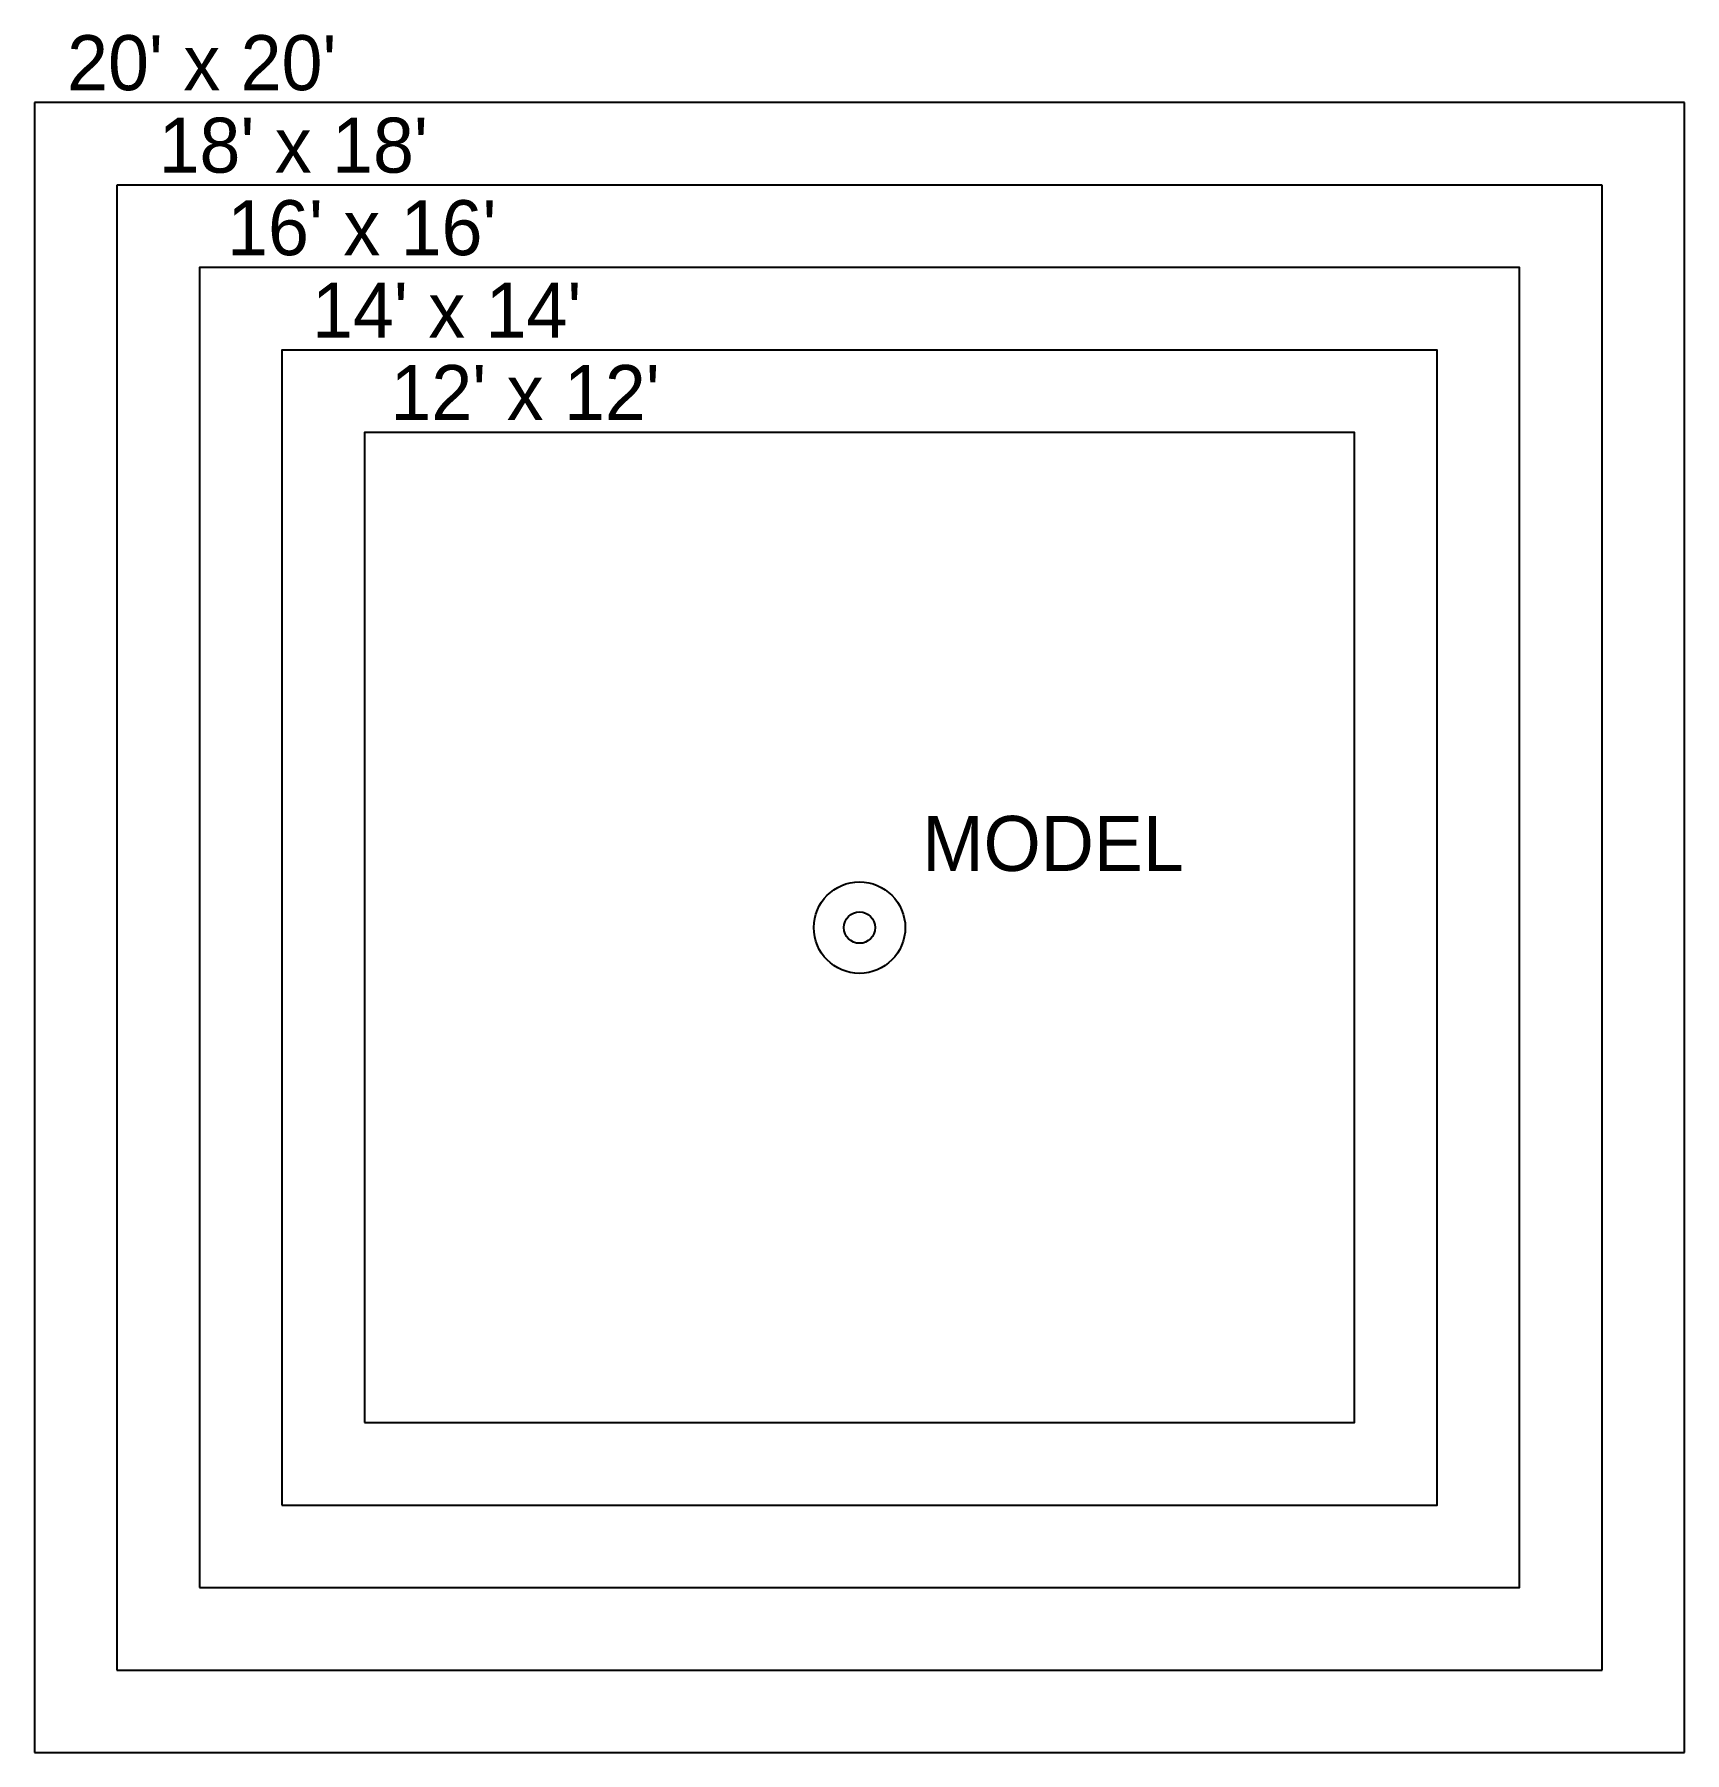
# Model space of a CAD drawing. Header units: feet. Extents: x -2362 to -2122, y 3758 to 4008.
import ezdxf

# ---------------------------------------------------------------- set-up
doc = ezdxf.new("R2010")
doc.units = ezdxf.units.FT
doc.header["$MEASUREMENT"] = 0
doc.layers.add('HeadCoverage', color=2, linetype='Continuous', plot=False)
doc.layers.add('Heads', color=1, linetype='Continuous')
doc.styles.get("Standard").update_dxf_attribs({"font": 'HCAD.SHX', "height": 8})

msp = doc.modelspace()

# ---------------------------------------------------------------- linework, layer by layer
at = {"layer": 'HeadCoverage'}
for p, q in [((-2122.44, 3998.01), (-2362.44, 3998.01)), ((-2362.44, 3998.01), (-2362.44, 3758.01)), ((-2122.44, 3758.01), (-2122.44, 3998.01)), ((-2134.44, 3986.01), (-2350.44, 3986.01)), ((-2350.44, 3986.01), (-2350.44, 3770.01)), ((-2134.44, 3770.01), (-2134.44, 3986.01)), ((-2350.44, 3770.01), (-2134.44, 3770.01)), ((-2362.44, 3758.01), (-2122.44, 3758.01))]:
    msp.add_line(p, q, dxfattribs=at)
for points in [[(-2338.44, 3782.01), (-2146.44, 3782.01), (-2146.44, 3974.01), (-2338.44, 3974.01)], [(-2326.44, 3794.01), (-2158.44, 3794.01), (-2158.44, 3962.01), (-2326.44, 3962.01)], [(-2314.44, 3806.01), (-2170.44, 3806.01), (-2170.44, 3950.01), (-2314.44, 3950.01)]]:
    msp.add_lwpolyline(points, close=True, dxfattribs=at)
at = {"layer": 'Heads'}
for radius in [6.65, 2.28]:
    msp.add_circle((-2242.44, 3878.01), radius, dxfattribs=at)

# ---------------------------------------------------------------- texts
at = {"layer": 'HeadCoverage'}
for s, p in [("20' x 20'", (-2357.68, 3999.82)), ("18' x 18'", (-2344.38, 3987.82)), ("16' x 16'", (-2334.41, 3975.82)), ("14' x 14'", (-2322.06, 3963.82)), ("12' x 12'", (-2310.66, 3951.84))]:
    msp.add_text(s, height=8, dxfattribs=at).set_placement(p)
at = {"layer": 'Heads'}
msp.add_attdef('MODEL', (-2233.31, 3886.26), 'model', height=8, dxfattribs=at)

doc.saveas('drawing.dxf')
